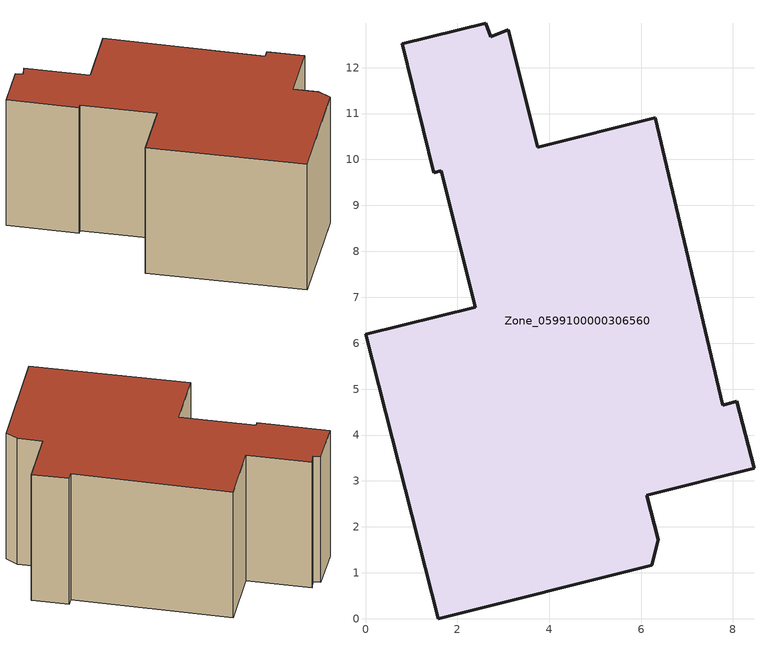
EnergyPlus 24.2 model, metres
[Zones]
Zone_0599100000306560
 floor ground (C_G): 8.09,4.73 8.46,3.27 6.13,2.69 6.38,1.72 6.23,1.17 1.58,0 0,6.19 2.39,6.78 1.65,9.75 1.49,9.71 0.8,12.52 2.61,12.97 2.73,12.67 3.11,12.83 3.75,10.27 6.31,10.91 7.78,4.65 z0
 wall outside (C_F): 8.46,3.27 8.09,4.73 7.78,4.65 6.31,10.91 3.75,10.27 3.11,12.83 2.73,12.67 2.61,12.97 0.8,12.52 1.49,9.71 1.65,9.75 2.39,6.78 0,6.19 1.58,0 6.23,1.17 6.38,1.72 6.13,2.69 8.46,3.27 z0:5.85
 roof outside (C_R): 6.38,1.72 6.13,2.69 8.46,3.27 8.09,4.73 7.78,4.65 6.31,10.91 3.75,10.27 3.11,12.83 2.73,12.67 2.61,12.97 0.8,12.52 1.49,9.71 1.65,9.75 2.39,6.78 0,6.19 1.58,0 6.23,1.17 z5.85
[BUILDING]
Pand.0599100000306560: North Axis=0; Terrain=City; Loads Convergence Tolerance Value=0.04; Temperature Convergence Tolerance Value=0.4; Solar Distribution=FullExterior; Maximum Number of Warmup Days=25; Minimum Number of Warmup Days=1
[Site:Location]
Rotterdam.The.Hague.AP_ZH_NLD Design_Conditions: Latitude=51.96; Longitude=4.45; Time Zone=1; Elevation=-4.5
[SITE:GROUNDTEMPERATURE:BUILDINGSURFACE]
18, 18, 18, 18, 18, 18, 18, 18, 18, 18, 18, 18
[MATERIAL] Thermal Absorptance=0.9; Solar Absorptance=0.7; Visible Absorptance=0.7
Name | Roughness | Thickness | Conductivity | Density | Specific Heat
G.TI.1965-1974 | MediumSmooth | 0.15 | 0.882353 | 540 | 1210
F.TI.1965-1974 | Rough | 0.3 | 0.697674 | 1920 | 840
R.TI.1965-1974 | MediumRough | 0.2 | 0.232558 | 1500 | 1000
[CONSTRUCTION]
C_G: G.TI.1965-1974
C_F: F.TI.1965-1974
C_R: R.TI.1965-1974
[ZONE]
Zone_0599100000306560: Type=1; Multiplier=1; Ceiling Height=Autocalculate; Volume=Autocalculate; Floor Area=autocalculate; Part of Total Floor Area=Yes
[ZONEINFILTRATION:DESIGNFLOWRATE]
Infil_Zone_0599100000306560: Zone or ZoneList or Space or SpaceList=Zone_0599100000306560; Schedule=AlwaysOn; Design Flow Rate Calculation Method=Flow/Area; Flow Rate per Floor Area=0.003; Constant Term Coefficient=1; Temperature Term Coefficient=0; Velocity Term Coefficient=0; Velocity Squared Term Coefficient=0
[HVACTEMPLATE:ZONE:IDEALLOADSAIRSYSTEM]
Zone_0599100000306560: Maximum Heating Supply Air Temperature=50; Minimum Cooling Supply Air Temperature=13; Maximum Heating Supply Air Humidity Ratio=0.0156; Minimum Cooling Supply Air Humidity Ratio=0.0077; Heating Limit=NoLimit; Cooling Limit=NoLimit; Dehumidification Control Type=ConstantSensibleHeatRatio; Cooling Sensible Heat Ratio=0.7; Dehumidification Setpoint=60; Humidification Control Type=None; Humidification Setpoint=30; Outdoor Air Method=None; Outdoor Air Flow Rate per Person=0.00944; Outdoor Air Flow Rate per Zone Floor Area=0; Outdoor Air Flow Rate per Zone=0; Demand Controlled Ventilation Type=None; Outdoor Air Economizer Type=NoEconomizer; Heat Recovery Type=None; Sensible Heat Recovery Effectiveness=0.7; Latent Heat Recovery Effectiveness=0.65
[ZONECONTROL:THERMOSTAT]
ThermostatControl_Zone_0599100000306560: Zone or ZoneList=Zone_0599100000306560; Control Type Schedule=DualSetpointControlType; Control 1=Thermostat_Zone_0599100000306560; Temperature Difference Between Cutout And Setpoint=0
[THERMOSTATSETPOINT:DUALSETPOINT]
Thermostat_Zone_0599100000306560: Heating Setpoint Temperature Schedule=HeatingSetpoint_Zone_0599100000306560; Cooling Setpoint Temperature Schedule=CoolingSetpoint_Zone_0599100000306560
[SCHEDULE:COMPACT]
HeatingSetpoint_Zone_0599100000306560: Through: 12/31, For: AllDays, Until: 24:00, 21
CoolingSetpoint_Zone_0599100000306560: Through: 12/31, For: AllDays, Until: 24:00, 24
DualSetpointControlType: Through: 12/31, For: AllDays, Until: 24:00, 4
AlwaysOn: Through: 12/31, For: AllDays, Until: 24:00, 1
